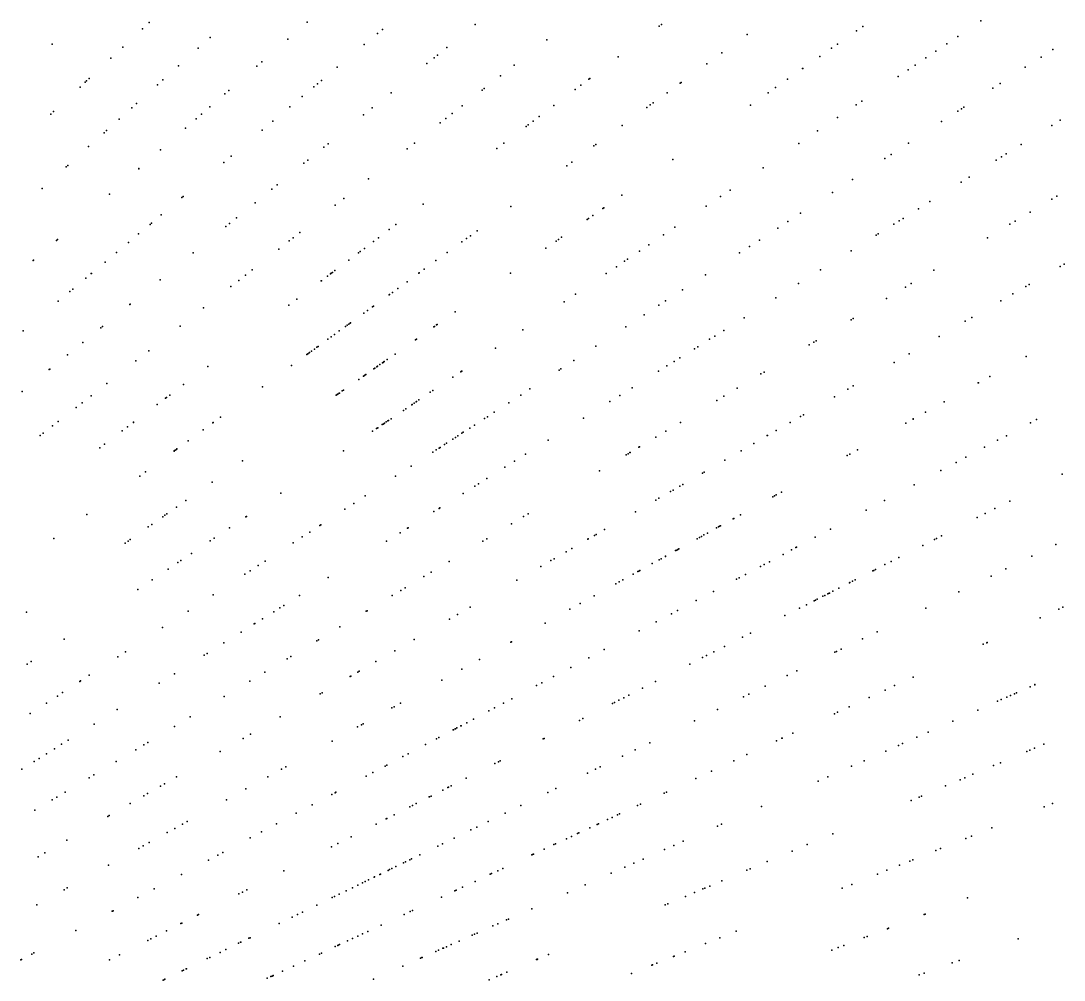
# Model space of a CAD drawing. Header units: metres. Extents: x -4327 to 4266, y -3886 to 3992.
# Drawn here: x 1045 to 1579, y 545 to 1036 of the extents above; entities that cross this region are included whole.
import ezdxf

# ---------------------------------------------------------------- set-up
doc = ezdxf.new("R2010")
doc.units = ezdxf.units.M

msp = doc.modelspace()

# ---------------------------------------------------------------- linework, layer by layer
for p in [(1107.05, 1032.34, 2477.71), (1110.54, 1035.6, 2437.45), (1191.45, 1035.71, 2503.57), (1229.93, 1032.03, 2450.34), (1277.45, 1034.46, 2444.17), (1371.74, 1033.68, 2506.45), (1372.84, 1034.51, 2490.94), (1476.01, 1033.51, 2470.13), (1536.48, 1036.37, 2494.65), (1141.63, 1027.92, 2462.93), (1181.47, 1027.03, 2485.61), (1227.47, 1029.97, 2495.62), (1314.15, 1026.73, 2459.4), (1416.74, 1029.33, 2482.19), (1472.85, 1031.3, 2467.68), (1524.67, 1028.41, 2489.64), (1060.83, 1024.43, 2524), (1096.91, 1022.89, 2482.33), (1096.96, 1022.93, 2507.08), (1135.51, 1022.42, 2470.69), (1220.62, 1024.22, 2463.92), (1220.62, 1024.22, 2493.64), (1262.88, 1022.66, 2483.01), (1460.04, 1022.33, 2471.61), (1463.05, 1024.44, 2459.7), (1513.48, 1020.86, 2451.72), (1519.16, 1024.69, 2494.85), (1573.41, 1021.79, 2479.78), (1090.9, 1017.29, 2456.61), (1256.47, 1017.47, 2435.45), (1258.23, 1018.89, 2479.76), (1350.77, 1017.88, 2491.38), (1350.77, 1017.88, 2491.38), (1403.84, 1019.95, 2502.8), (1454.12, 1018.19, 2467.26), (1508.29, 1017.36, 2499.79), (1567.35, 1017.85, 2489.92), (1125.48, 1013.39, 2469.9), (1165.53, 1013.18, 2466.98), (1168.15, 1015.46, 2469.53), (1206.78, 1012.61, 2480.25), (1252.75, 1014.46, 2480.77), (1297.41, 1013.65, 2442.38), (1396.11, 1014.33, 2494.82), (1445.23, 1011.96, 2432.54), (1445.34, 1012.04, 2438.31), (1499.28, 1011.27, 2465.01), (1502.88, 1013.7, 2451.25), (1559.26, 1012.59, 2494.02), (1077.73, 1005, 2484.62), (1078.41, 1005.63, 2498.6), (1079.77, 1006.9, 2461.71), (1117.52, 1006.22, 2479.65), (1198.77, 1005.89, 2454.9), (1290.48, 1008.23, 2478.61), (1335.66, 1006.49, 2472.19), (1336.21, 1006.9, 2458.73), (1437.5, 1006.55, 2439.06), (1494.2, 1007.85, 2467.94), (1075.04, 1002.49, 2487.68), (1114.7, 1003.68, 2446.24), (1151.25, 1000.77, 2481.66), (1194.89, 1002.63, 2482.66), (1196.61, 1004.07, 2465.28), (1234.39, 999.59, 2453.18), (1281.04, 1000.86, 2475.12), (1282.16, 1001.73, 2486.15), (1328.63, 1001.2, 2476.61), (1331.64, 1003.47, 2473.47), (1375.8, 999.58, 2502.03), (1382.46, 1004.42, 2436.19), (1382.94, 1004.76, 2474.17), (1427.53, 999.57, 2433.33), (1431.26, 1002.18, 2434.06), (1542.7, 1001.84, 2456.34), (1546.4, 1004.25, 2445.52), (1149.16, 998.95, 2453.11), (1188.9, 997.61, 2464.24), (1368.63, 994.37, 2489.01), (1475.53, 995.26, 2485.15), (1061.52, 989.88, 2477.95), (1101.51, 991.81, 2462.29), (1103.99, 994.03, 2443.62), (1141.51, 992.3, 2430.85), (1182.58, 992.3, 2475.02), (1224.75, 991.78, 2490.21), (1265.68, 988.85, 2457.11), (1270.74, 992.81, 2452.3), (1317.8, 993.04, 2447.77), (1365.39, 992.02, 2465.72), (1367.17, 993.3, 2460.27), (1418.46, 993.22, 2494.66), (1472.62, 993.3, 2454.72), (1524.77, 990.2, 2492.35), (1526.57, 991.37, 2450.1), (1527.84, 992.19, 2485.96), (1060.13, 988.59, 2474.72), (1095.03, 985.97, 2478.29), (1134.48, 986.19, 2487.89), (1137.32, 988.66, 2463.66), (1173.84, 984.97, 2508.21), (1220.34, 988.21, 2490.25), (1259.59, 984.1, 2489.52), (1262.4, 986.29, 2459.53), (1307.2, 985.04, 2453.97), (1310.25, 987.34, 2448.11), (1463.03, 986.83, 2435.93), (1516.41, 984.77, 2473.01), (1577.18, 985.53, 2497.64), (1087.32, 979.03, 2491.67), (1088.68, 980.25, 2501.04), (1129.04, 981.46, 2516.11), (1168.41, 980.41, 2463.27), (1303.52, 982.27, 2476.22), (1304.66, 983.13, 2469.58), (1352.78, 982.85, 2451.54), (1452.89, 979.99, 2438.59), (1572.88, 982.85, 2440.45), (1202.08, 973.42, 2461.91), (1246.39, 973.79, 2472.34), (1292.2, 973.74, 2454.72), (1339.21, 972.99, 2470.12), (1443.34, 973.54, 2444.99), (1499.54, 973.81, 2456.74), (1557.21, 973.05, 2491.45), (1079.46, 971.95, 2461.35), (1116.29, 970.38, 2466.21), (1199.98, 971.72, 2466.56), (1242.71, 970.91, 2506.99), (1288.58, 971.01, 2459.5), (1338.31, 972.34, 2468.46), (1490.54, 967.96, 2464.51), (1549.53, 968.26, 2496.23), (1068.77, 962.33, 2473.83), (1148.74, 963.91, 2488.03), (1152.45, 967.02, 2480.72), (1189.71, 963.41, 2475.37), (1191.68, 965.01, 2461.43), (1324.37, 962.21, 2460.12), (1326.92, 964.06, 2461.93), (1378.73, 965.4, 2450.38), (1487.28, 965.85, 2450.67), (1544.41, 965.05, 2499.4), (1547.05, 966.71, 2461.12), (1067.94, 961.58, 2462.62), (1105.08, 960.63, 2481.16), (1105.16, 960.7, 2472.09), (1425.01, 961.18, 2499.52), (1176.06, 952.35, 2477.07), (1222.9, 955.43, 2482.03), (1470.74, 955.11, 2443), (1526.39, 953.79, 2475.91), (1530.53, 956.38, 2457.17), (1055.72, 950.57, 2487.13), (1090.11, 947.62, 2469.03), (1127.81, 946.34, 2463.91), (1173.37, 950.18, 2456.32), (1352.54, 947.06, 2481.35), (1403.22, 946.49, 2502.01), (1408.02, 949.72, 2492.94), (1460.48, 948.45, 2494.24), (1575.4, 946.6, 2485.22), (1127.19, 945.83, 2480.97), (1164.74, 943.19, 2514.47), (1205.71, 942, 2462.04), (1210.12, 945.45, 2465.04), (1250.8, 942.55, 2495.79), (1295.69, 941.37, 2488.41), (1343.46, 940.7, 2476.4), (1395.83, 941.5, 2468.47), (1510.47, 943.85, 2464.2), (1572.95, 945.13, 2487.03), (1116.61, 936.95, 2488.52), (1155.15, 935.42, 2451.01), (1337.77, 936.72, 2474.7), (1342.9, 940.31, 2475.36), (1444.12, 937.83, 2486.48), (1504.52, 940.13, 2468.64), (1561.87, 938.46, 2492.18), (1110.9, 932.16, 2466.52), (1111.68, 932.81, 2489.97), (1149.8, 931.09, 2488.39), (1151.65, 932.59, 2498.6), (1236.86, 932.04, 2498.13), (1334.84, 934.67, 2469.28), (1335.54, 935.16, 2473.5), (1379.75, 930.65, 2474.67), (1432.46, 930.25, 2457.79), (1437.65, 933.62, 2492.72), (1491.92, 932.25, 2445.14), (1494.64, 933.95, 2475.13), (1496.7, 935.24, 2438.92), (1551.43, 932.19, 2464.22), (1554.11, 933.8, 2462.85), (1105.06, 927.26, 2497.01), (1184.28, 925.26, 2484.29), (1187.68, 927.92, 2440.04), (1227.94, 925.32, 2462.09), (1233.46, 929.48, -142.34), (1273.08, 924.95, 2465.63), (1275, 926.34, 2502.32), (1278.55, 928.92, 2497.18), (1321.77, 925.51, 2456.73), (1374, 926.78, 2476.01), (1482.82, 926.57, 2495.68), (1483.89, 927.24, 2448.85), (1539.88, 925.25, 2474.06), (1062.91, 923.97, 2471.95), (1063.46, 924.45, 2470.09), (1099.83, 922.87, 2475.83), (1176.9, 919.49, 2490.22), (1182.24, 923.67, 2492.27), (1220.69, 919.86, 2474.5), (1225.33, 923.35, -149), (1270.64, 923.17, 2499.8), (1313.74, 919.89, 2447.62), (1318.92, 923.52, 2460.21), (1320.11, 924.35, 2456.57), (1366.36, 921.62, 2479.75), (1417.99, 920.85, 2461.51), (1423.05, 924.14, 2508.22), (1093.8, 917.8, 2477.79), (1133.06, 917.53, 2467.44), (1217.66, 917.58, 2477.42), (1218.54, 918.23, 2464.12), (1263.17, 917.74, 2491.13), (1355.44, 914.26, 2483.37), (1361.71, 918.48, 2456.75), (1412.95, 917.58, 2467.14), (1470.01, 918.56, 2451.29), (1050.95, 913.58, 2481.77), (1051.13, 913.74, 2463.27), (1087.86, 912.83, 2483.1), (1163.3, 908.87, 2455.38), (1212.7, 913.83, 2440.41), (1251.4, 909.2, 2476.93), (1257.4, 913.56, 2473.77), (1349.81, 910.46, 2484.84), (1353.93, 913.24, 2454.29), (1454.42, 908.82, 2479.4), (1512.38, 908.73, 2446.67), (1577.16, 910.57, 2485.15), (1579.19, 911.75, 2502.64), (1078.03, 904.57, 2454.43), (1080.82, 906.91, 2451.48), (1080.88, 906.96, 2485.99), (1116.12, 903.82, 2485.97), (1156.31, 903.41, 2461.86), (1159.89, 906.2, 2460.31), (1198.65, 903.25, 2490.17), (1198.72, 903.3, 2453.85), (1201.77, 905.6, -173.53), (1203.43, 906.85, -166.28), (1203.78, 907.11, -171.32), (1204.37, 907.56, 2450.38), (1205.61, 908.49, 2483.14), (1248.68, 907.22, 2477.56), (1248.76, 907.28, 2465.71), (1295.64, 907.21, 2502.27), (1344.64, 906.97, 2454.83), (1395.48, 906.23, 2488.76), (1071.32, 898.94, 2511.65), (1152.37, 900.33, 2490.38), (1237.88, 899.37, 2456.13), (1242.58, 902.79, 2504.85), (1383.66, 898.56, 2473.52), (1443.17, 901.79, 2489.13), (1497.97, 900.07, 2497.25), (1500.87, 901.81, 2478.98), (1559.51, 900.38, 2454.53), (1561.25, 901.39, 2468.55), (1063.92, 892.74, 2465.76), (1069.9, 897.75, 2457.62), (1186.12, 893.8, 2461.1), (1233.42, 896.13, 2462.2), (1233.51, 896.2, 2444.47), (1235.04, 897.31, 2462.43), (1328.94, 896.38, 2449.33), (1374.98, 892.92, 2487.28), (1431.48, 894.49, 2495.18), (1488.15, 894.17, 2486.65), (1546.75, 893.01, 2462.49), (1552.94, 896.59, 2458.22), (1100.47, 891.14, 2485.42), (1100.71, 891.34, 2470.27), (1138.27, 889.32, 2475.36), (1182.03, 890.72, 2464.76), (1222.32, 888.07, 2470.06), (1224.88, 889.93, -109.61), (1225.38, 890.29, -107.99), (1267.25, 887.34, 2468.26), (1323.06, 892.41, 2453.06), (1371.64, 890.75, 2457.83), (1220.5, 886.75, 2484.6), (1364.09, 885.85, 2444.3), (1415.21, 884.32, 2466.81), (1470.03, 883.28, 2445), (1471.15, 883.96, 2475.47), (1528.54, 882.5, 2441.91), (1531.88, 884.43, 2436.03), (1045.97, 877.67, 2493.65), (1045.99, 877.69, 2477.66), (1085.7, 879.19, 2461.42), (1085.73, 879.21, 2480.36), (1086.55, 879.87, 2460.22), (1126.3, 879.96, 2502.32), (1207.87, 877.57, 2452.85), (1210.96, 879.82, -108.36), (1211.88, 880.48, -110.09), (1212.74, 881.1, -112.63), (1213.36, 881.55, -149.78), (1213.62, 881.75, -156.43), (1256.21, 879.61, -77.43), (1256.64, 879.91, -81.66), (1257.73, 880.67, -69.97), (1257.95, 880.82, -75.02), (1301.97, 878.19, 2499.59), (1354.7, 879.75, 2453.51), (1404.89, 877.87, 2471.99), (1076.44, 871.69, 2487.62), (1202, 873.3, -161.49), (1203.7, 874.54, -153.51), (1205.39, 875.77, -125.85), (1246.89, 873.08, 2443.4), (1247.36, 873.41, 2514.05), (1397.55, 873.28, 2450.4), (1400.19, 874.94, 2475.39), (1450.9, 871.79, 2461.41), (1452.1, 872.51, 2489.53), (1515.13, 874.76, 2476.94), (1110.3, 867.46, 2476.19), (1191.8, 865.89, -170.69), (1192.5, 866.4, -167.54), (1192.61, 866.48, -161.85), (1193.56, 867.17, -157.91), (1195.13, 868.31, -182.61), (1196.42, 869.25, -171.35), (1197.01, 869.68, -164.9), (1197.01, 869.68, -164.9), (1287.89, 868.69, 2484.57), (1339.32, 869.76, 2484.23), (1389.84, 868.47, 2457.09), (1391.49, 869.5, 2483.4), (1448.61, 870.41, 2492.3), (1499.81, 865.92, 2492.08), (1068.61, 865.34, 2456.89), (1103.71, 862.31, 2470.88), (1191.22, 865.47, -174.68), (1229.96, 861.23, -134.25), (1230.31, 861.47, -135.12), (1230.74, 861.77, -137.64), (1230.84, 861.84, -127.74), (1232.42, 862.95, -109.74), (1236.41, 865.74, -133.3), (1328.03, 862.43, 2496.09), (1379.35, 861.91, 2453), (1382.24, 863.72, 2481.6), (1492.11, 861.47, 2442.15), (1559.7, 864.56, 2481.43), (1059.31, 857.81, 2466.98), (1059.51, 857.97, 2509.31), (1140.47, 859.41, 2512.82), (1183.44, 859.82, 2497.37), (1221.37, 855.21, -130.86), (1225.53, 858.12, 2488.38), (1226.1, 858.53, 2492.62), (1227.17, 859.27, 2482.5), (1227.43, 859.46, 2486.1), (1228.7, 860.34, 2482.54), (1270.1, 856.69, 2468.19), (1270.48, 856.95, -107.58), (1270.59, 857.02, -109.27), (1320.5, 857.54, 2499.99), (1321.32, 858.08, 2459.69), (1371.39, 856.94, 2459.2), (1375.71, 859.64, 2502.45), (1423.84, 855.53, 2481.62), (1425.48, 856.51, 2481.54), (1088.82, 850.68, 2453.13), (1128.11, 850.09, 2473.02), (1217.89, 852.78, -168.16), (1220.24, 854.42, -140.57), (1220.75, 854.78, -136.53), (1220.97, 854.93, -139.01), (1221, 854.95, -143.94), (1266.08, 853.98, 2481.47), (1535.09, 850.91, 2456.38), (1535.33, 851.05, 2485.31), (1541.09, 854.24, 2483.11), (1045.37, 846.52, 2488.75), (1120.96, 844.7, 2479.26), (1168.47, 848.94, 2481.25), (1206.31, 844.67, 2464.55), (1206.71, 844.94, -200.89), (1206.95, 845.11, -196.84), (1206.99, 845.14, 2462.89), (1207.12, 845.24, -195.23), (1207.14, 845.25, -170.75), (1207.86, 845.75, -186.36), (1207.88, 845.77, 2461.65), (1209.38, 846.82, -191.5), (1209.97, 847.23, 2459.83), (1254.45, 846.13, 2470.72), (1255.81, 847.06, 2491.68), (1300.8, 844.75, 2471.65), (1305.55, 847.84, 2465.72), (1351.61, 844.58, 2497.24), (1357.86, 848.49, 2455.3), (1411.63, 848.19, 2489.6), (1468.46, 847.82, 2459.97), (1471.17, 849.38, 2511.12), (1076.18, 840.8, 2490.93), (1080.67, 844.31, 2485.23), (1114.58, 839.89, 2477.74), (1118.87, 843.13, 2465.22), (1119.29, 843.44, 2475.56), (1245, 839.76, 2455.13), (1245.26, 839.94, -139.26), (1246.16, 840.54, -111.29), (1247.22, 841.26, -135.34), (1247.41, 841.39, -132.88), (1248.64, 842.22, -114.82), (1294.68, 840.78, -147.37), (1346.49, 841.38, 2464), (1401.33, 842.01, 2451.06), (1404.86, 844.12, 2463.04), (1461.63, 843.87, 2488.99), (1517.71, 841.28, 2453.94), (1073, 838.32, 2490.01), (1240.74, 836.89, -127.24), (1241.98, 837.72, 2482.5), (1287.28, 835.97, 2494.03), (1445.66, 834.65, 2473.39), (1508.23, 836.02, 2501.76), (1061.02, 828.96, 2471.82), (1063.79, 831.12, 2459.07), (1102.44, 830.75, 2453.88), (1102.47, 830.77, 2488.79), (1143, 830.44, 2479.77), (1143.29, 830.65, 2477.26), (1147.07, 833.39, 2476.03), (1229.9, 829.58, -190.79), (1230.37, 829.89, -188.39), (1230.87, 830.23, -183.53), (1231.02, 830.34, -195.9), (1231.92, 830.94, 2486.87), (1232.72, 831.48, -169), (1233, 831.67, -168.22), (1234.42, 832.62, 2446.23), (1277.06, 829.33, 2483.33), (1282.22, 832.68, -160.27), (1283.7, 833.64, -152.86), (1332.99, 832.94, 2480.7), (1382.58, 830.74, 2449.96), (1438.76, 830.67, 2479.05), (1444.05, 833.72, 2476.46), (1498.04, 830.38, 2444.7), (1501.79, 832.46, 2485.27), (1501.85, 832.49, 2488.27), (1561.94, 830.5, 2439.02), (1565.02, 832.14, 2466.4), (1054.66, 823.99, 2463.4), (1056.2, 825.2, 2502.68), (1096.6, 826.35, 2456.55), (1099.29, 828.38, 2494.42), (1138.12, 826.89, 2484.92), (1224.85, 826.17, 2469.54), (1226.9, 827.55, -173.11), (1227.31, 827.83, 2453.18), (1227.6, 828.02, -172.39), (1267.42, 823.07, -148.43), (1268.62, 823.85, -130.26), (1270.69, 825.2, -179.75), (1271.38, 825.65, -156.41), (1274.68, 827.79, 2475.68), (1369.98, 823.17, 2498.24), (1375.12, 826.26, 2492.61), (1427.1, 823.94, 2453.16), (1427.17, 823.98, 2450.4), (1431.7, 826.59, 2481.49), (1549.59, 823.93, 2476.12), (1085.18, 817.74, 2468.77), (1087.62, 819.58, 2483.92), (1130.4, 821.28, 2455.55), (1259.49, 817.92, -179.82), (1261.82, 819.43, 2480.94), (1262.82, 820.09, -209.52), (1266.02, 822.16, -159.91), (1314.79, 821.57, -119.89), (1361.36, 817.99, 2500.5), (1361.64, 818.15, -112.39), (1420.14, 819.92, 2458.54), (1538.43, 818, 2435.7), (1545.11, 821.55, 2497.73), (1123.19, 816.04, 2455.43), (1123.26, 816.1, 2490.36), (1123.85, 816.53, 2491.67), (1124.4, 816.92, 2464.35), (1124.69, 817.13, 2461.85), (1210.05, 816.19, 2460.97), (1255.86, 815.56, 2448.09), (1257.46, 816.6, -202.8), (1258.99, 817.6, -184.74), (1303.3, 814.39, 2481.97), (1354.81, 814.05, 2488.48), (1355.89, 814.7, 2469.58), (1356.77, 815.23, -111.12), (1356.82, 815.26, -110.25), (1413.7, 816.2, 2458.99), (1468.01, 813.73, 2466.59), (1469.43, 814.52, 2466.09), (1473.27, 816.65, 2460.97), (1528.81, 812.88, 2451.42), (1158.2, 810.98, 2472.24), (1244.64, 808.28, 2456.22), (1292.71, 807.78, -167.36), (1297.65, 810.86, 2495.47), (1405.31, 811.36, -58), (1523.84, 810.24, 2503.82), (1105.6, 803.27, 2470.17), (1108.52, 805.39, 2479.89), (1236.73, 803.14, 2495.64), (1283.36, 801.93, 2477.07), (1341.21, 805.88, 2478.4), (1393.95, 804.8, -108.58), (1394.74, 805.25, 2496.32), (1515.95, 806.04, 2467.74), (1578.26, 804.16, 2493.36), (1142.68, 800.11, 2460.88), (1277.3, 798.15, 2486.68), (1279.22, 799.35, 2451.02), (1382.34, 798.1, 2504.02), (1383.81, 798.94, -71.95), (1502.36, 798.82, 2491.71), (1177.95, 794.54, 2493.89), (1221.18, 793.04, 2473.49), (1271.28, 794.38, 2456.76), (1371.52, 791.85, 2460.66), (1377.54, 795.33, -114.28), (1378.89, 796.1, -117.01), (1429.9, 792.61, -72.72), (1430.84, 793.13, -70.98), (1431.65, 793.58, -72.81), (1434.32, 795.05, 2496.85), (1124.41, 787.32, 2493.95), (1129.24, 790.7, 2494.99), (1210.66, 786.21, 2495.57), (1215.32, 789.24, 2492.63), (1258.97, 786.69, 2466.14), (1259.36, 786.93, 2445.71), (1259.37, 786.94, 2476.07), (1369.94, 790.93, -133.62), (1477.85, 785.79, 2471.28), (1487.23, 790.78, 2463.75), (1543.77, 786.59, 2496.1), (1551.36, 790.46, 2488.03), (1078.57, 783.63, 2499.13), (1117.38, 782.4, 2481.56), (1118.54, 783.21, 2497.03), (1119.53, 783.9, 2499.22), (1159.92, 782.38, 2496.7), (1160.26, 782.61, 2472.08), (1256.32, 785.04, 2500.91), (1302.27, 782.48, 2480.74), (1304.7, 783.94, 2479.3), (1359.64, 784.99, 2471.8), (1409.65, 781.38, -90.2), (1410, 781.57, 2480.98), (1413.4, 783.46, 2472.18), (1534.64, 781.94, 2501.67), (1538.81, 784.07, 2442.31), (1109.94, 777.19, 2484.25), (1111.79, 778.48, 2478.74), (1151.58, 776.75, 2488.29), (1197.89, 777.92, 2475.49), (1198.45, 778.28, 2467.31), (1242.76, 776.56, 2517.55), (1243.16, 776.81, 2456.34), (1296.09, 778.77, 2493.34), (1343.77, 775.83, -213.33), (1401.13, 776.66, -89.65), (1402.09, 777.19, -131.89), (1402.65, 777.5, -130.18), (1403.09, 777.74, -130.22), (1459.46, 776.01, 2484.06), (1061.68, 771.35, 2482.77), (1099.62, 769.96, 2464.35), (1100.74, 770.75, 2473.28), (1141.78, 770.14, 2470.27), (1143.7, 771.43, 2493.58), (1188.88, 772.07, 2456.87), (1192.7, 774.55, 2521.62), (1232.04, 769.86, 2508.41), (1238.99, 774.21, 2478.72), (1281.35, 769.91, 2452.89), (1283.39, 771.14, 2453.78), (1335.19, 770.87, -211.96), (1335.44, 771.02, 2484.33), (1338.57, 772.82, 2496.21), (1339.37, 773.29, -166.39), (1391.24, 771.18, -152.73), (1392.47, 771.86, -148.48), (1393.39, 772.37, 2463.5), (1394.67, 773.08, -166.28), (1396.48, 774.08, 2489.76), (1451.72, 771.89, -65.95), (1512.72, 770.77, 2463.06), (1513.85, 771.34, 2459.15), (1516.35, 772.62, 2486.35), (1098.1, 768.9, 2467.35), (1184.18, 769.01, 2459.52), (1324.06, 764.45, 2472.18), (1326.92, 766.1, 2486.6), (1380.16, 765.04, 2502.52), (1380.32, 765.12, 2472.8), (1380.72, 765.35, -155.05), (1381.23, 765.63, -135.13), (1381.29, 765.66, -134.27), (1381.88, 765.99, -135.19), (1439.48, 765.39, -126.97), (1441.76, 766.6, 2480.24), (1442.1, 766.78, -85.15), (1506.74, 767.72, 2499.73), (1575.01, 768.18, 2455.3), (1125.18, 758.95, 2491.58), (1126.74, 760, 2456.61), (1132.06, 763.59, 2484.18), (1169.83, 759.7, 2479.59), (1264.11, 759.56, 2449.86), (1316.22, 759.92, 2478.64), (1317.94, 760.91, 2457.74), (1371.73, 760.36, -154.9), (1372.72, 760.91, -170.59), (1374.92, 762.13, 2505.11), (1375.04, 762.2, 2505.32), (1428.22, 759.4, 2462.79), (1435.24, 763.13, 2460.25), (1490.57, 759.48, -67.1), (1494.49, 761.48, 2470.69), (1562.67, 762.16, 2493.14), (1120.27, 755.63, 2461.48), (1162.22, 754.76, 2472.93), (1166.23, 757.36, 2468.81), (1254.93, 754.04, 2512), (1311.08, 756.95, 2462.92), (1360.83, 754.32, -192.33), (1361.35, 754.61, -191.55), (1361.9, 754.92, 2481.39), (1368.21, 758.41, -193.38), (1423.65, 756.97, -140.62), (1425.6, 758, 2490.71), (1481.25, 754.74, -92.13), (1481.68, 754.95, -83.06), (1482.58, 755.41, -96.76), (1487.41, 757.87, 2476.38), (1549.37, 755.68, 2451.92), (1112, 750.05, 2462.38), (1159.41, 752.93, 2485.97), (1202.2, 751.22, 2460.02), (1251.15, 751.77, 2479.52), (1298.88, 749.91, 2448.98), (1351.26, 749.02, 2473.97), (1353.08, 750.02, -210.11), (1358.39, 752.97, -211.8), (1411.34, 750.42, 2474.65), (1412.64, 751.12, -130.75), (1415.99, 752.89, 2497.73), (1469.17, 748.58, 2475.04), (1469.41, 748.7, 2487.18), (1470.75, 749.39, -147.59), (1472.14, 750.09, -104.22), (1541.88, 752.03, 2488.79), (1104.69, 745.12, 2468.58), (1239.33, 744.66, 2465.3), (1241.52, 745.98, 2497.67), (1349.59, 748.09, 2476.92), (1399.52, 744.14, 2483.55), (1458.05, 742.91, -112.19), (1458.89, 743.34, -113.15), (1458.91, 743.35, -160.82), (1460.62, 744.22, 2443.27), (1463.73, 745.81, -154.11), (1525.24, 743.91, 2470.58), (1143.19, 742.4, 2460.68), (1187.5, 742.03, 2476.54), (1234.89, 742, 2490.59), (1331.27, 737.93, 2455.21), (1338.51, 741.95, 2453.6), (1390.74, 739.47, 2494.89), (1451.14, 739.39, 2476.74), (1451.76, 739.71, -168.11), (1452.71, 740.19, -135.03), (1455.6, 741.67, -119.16), (1456.55, 742.15, -118.34), (1047.66, 733.58, 2468.34), (1130.36, 734.06, 2490.43), (1174.25, 733.76, 2483.59), (1177.4, 735.72, 2468.04), (1179.37, 736.95, 2481.65), (1221.55, 733.98, 2473.02), (1222.06, 734.29, 2470.94), (1268.48, 732.36, 2500.6), (1274.93, 736.08, 2479.09), (1325.98, 735, 2442.49), (1378.08, 732.74, 2481.17), (1381.11, 734.35, 2501.74), (1443.6, 735.55, 2446.39), (1447.17, 737.37, -148.8), (1508.28, 735.64, 2463.19), (1576.43, 735.1, 2502.96), (1578.52, 736.07, 2500.44), (1164.23, 727.49, 2487.86), (1164.52, 727.67, 2475.67), (1168.46, 730.14, 2474.52), (1264.4, 730, 2470.89), (1313.29, 727.97, 2500.55), (1370.22, 728.56, -184.1), (1436.18, 731.77, 2486.51), (1566.84, 730.63, 2453.31), (1117.35, 725.62, 2474.65), (1157.63, 723.37, 2492.99), (1208.21, 725.96, 2461.49), (1361.53, 723.94, 2472.26), (1418.49, 722.76, 2500.46), (1483.42, 723.51, 2480.31), (1066.9, 719.63, 2487.02), (1148.71, 717.79, 2467.4), (1196.43, 718.89, 2493.97), (1197.17, 719.33, 2495.5), (1246.27, 719.54, 2466.07), (1295.69, 718.21, 2500.91), (1296.05, 718.41, 2486.13), (1414.47, 720.71, 2469.51), (1475.97, 719.88, 2482.51), (1537.76, 717.07, 2502.23), (1539.54, 717.9, 2467.28), (1539.72, 717.98, 2476.24), (1098.34, 713.27, 2477.68), (1138.68, 711.53, 2487.5), (1140.11, 712.42, 2471.23), (1236.29, 713.77, 2508.79), (1343.52, 714.36, 2445.5), (1395.96, 711.28, 2505.77), (1399.66, 713.16, 2482.19), (1405.18, 715.97, 2485.96), (1461.8, 712.97, 2455.77), (1462.59, 713.35, 2474.65), (1465, 714.53, 2490.54), (1047.94, 706.84, 2462.53), (1050.09, 708.29, 2487.59), (1094.35, 710.68, 2478.49), (1181.1, 709.68, 2497.05), (1183.01, 710.82, 2478.67), (1226.63, 708.2, 2479.75), (1279.69, 709.34, 2491.67), (1335.75, 710.23, 2488.48), (1387.38, 706.91, 2466.35), (1393.95, 710.25, -156.24), (1079.74, 701.19, 2442.18), (1123.5, 702.04, 2470.44), (1169.76, 702.86, 2460.37), (1213.36, 700.53, 2459.13), (1213.84, 700.81, 2485.26), (1217.34, 702.83, 2470.33), (1218.11, 703.27, 2484.48), (1270.55, 704.28, 2461.56), (1317.52, 700.54, 2463.58), (1326.39, 705.25, 2483.22), (1437.3, 701.02, 2455.13), (1442.25, 703.43, 2499.2), (1501.78, 700.29, 2472.61), (1074.93, 698.07, 2447.45), (1075.27, 698.29, 2481.06), (1115.6, 697.11, 2502), (1162.07, 698.24, 2472.74), (1260.37, 698.63, 2466.37), (1308.82, 695.91, 2493.11), (1308.87, 695.94, 2527.62), (1311.68, 697.43, 2461.74), (1369.82, 697.96, 2479.86), (1426.1, 695.56, 2504.14), (1492.36, 695.9, 2480.44), (1561.71, 695.32, -101.28), (1564.11, 696.39, -79.9), (1564.15, 696.41, -78.97), (1063.42, 690.59, 2463.59), (1066.08, 692.32, 2483.04), (1148.91, 690.33, 2496.15), (1198.02, 691.67, 2468.57), (1199.06, 692.27, 2454.99), (1353.63, 689.71, 2465.52), (1356.18, 691.01, 2519.13), (1363.13, 694.55, 2479.8), (1415, 690.14, 2514.87), (1417.74, 691.48, 2471.53), (1479.33, 689.82, 2450.07), (1487.56, 693.66, 2481.26), (1549.86, 690.04, 2481.49), (1551.73, 690.87, -111.8), (1553.77, 691.78, 2464.6), (1554.71, 692.2, -95.24), (1057.83, 686.96, 2490.57), (1234.82, 684.47, 2478.03), (1236, 685.12, 2477.26), (1239.22, 686.91, 2474.29), (1287.44, 684.55, 2501.85), (1291.92, 686.93, -112.35), (1296.17, 689.18, 2475.16), (1347.75, 686.71, 2469.87), (1348.88, 687.29, -154.53), (1351.11, 688.42, 2485.15), (1469.1, 685.05, 2488.64), (1545.02, 687.89, 2502.93), (1547, 688.77, -128.16), (1049.57, 681.6, 2447.9), (1094.03, 683.63, 2463.4), (1131.52, 679.89, 2477.8), (1177.58, 679.88, 2502.72), (1284.55, 683.01, -110.11), (1332.61, 679, 2472.31), (1401.62, 683.62, 2479.05), (1461.55, 681.53, 2508.63), (1463.08, 682.25, 2452.05), (1463.12, 682.26, 2455.02), (1534.91, 683.39, 2477.81), (1082.21, 676.24, 2482.74), (1123.48, 675.05, 2489.56), (1217.27, 674.74, 2458.38), (1219.3, 675.87, 2459.36), (1220.04, 676.28, 2457.73), (1267.16, 673.76, -67.76), (1267.33, 673.85, -127.55), (1268.03, 674.22, -121.31), (1270.04, 675.29, 2486.7), (1270.22, 675.39, -63.2), (1273.14, 676.94, -187.03), (1276.53, 678.74, 2493.13), (1330.85, 678.1, 2484.31), (1389.8, 677.85, 2488.16), (1522.22, 677.74, 2492.29), (1158.54, 668.88, 2475.11), (1162.32, 671.06, 2499.45), (1257.64, 668.7, -121.09), (1258.81, 669.32, -114.16), (1266.17, 673.23, -133.74), (1266.32, 673.31, -161.43), (1312.22, 668.61, -160.88), (1312.81, 668.91, 2487.36), (1434.6, 668.97, 2501.2), (1434.77, 669.04, 2495.46), (1440.27, 671.61, 2451.48), (1503.77, 669.52, 2444.73), (1509.6, 672.12, 2477.47), (1061.9, 663.55, 2475.86), (1065.63, 665.88, 2474.48), (1069.03, 668, 2465.7), (1103.55, 663.08, 2461.66), (1107.78, 665.62, 2467.83), (1109.82, 666.85, 2443.12), (1204.15, 667.47, 2517.65), (1251.99, 665.69, 2473.09), (1359.37, 663.01, 2448.55), (1366.87, 666.67, 2516.99), (1431.92, 667.71, 2472.57), (1494.36, 665.33, 2484.62), (1496.45, 666.26, 2467.53), (1561.64, 662.88, 2496.04), (1563.93, 663.85, 2496.76), (1568.87, 665.95, 2475.52), (1054.07, 658.66, 2460.93), (1057.87, 661.03, 2490.02), (1146.88, 662.15, 2479.22), (1240.42, 659.54, 2459.56), (1243.13, 660.99, -160.03), (1290.22, 657.4, 2503.36), (1352.88, 659.85, 2472.92), (1409.96, 657.47, 2473.13), (1416.64, 660.59, 2493.89), (1476.72, 657.48, 2481.73), (1487.81, 662.41, 2459.1), (1560, 662.18, 2496.34), (1045.28, 653.16, 2484.01), (1051.6, 657.11, 2461.83), (1093.51, 657.04, 2452.27), (1178.23, 653.1, 2485.96), (1180.43, 654.32, 2497.1), (1231.36, 654.72, -174.71), (1232.21, 655.18, -170.97), (1287.61, 656.07, 2488.88), (1289.38, 656.97, 2467.46), (1339.19, 653.17, 2496.69), (1341.54, 654.31, 2488.72), (1398.61, 652.18, 2477.13), (1470.3, 654.62, 2462.13), (1543.07, 654.99, 2469.25), (1546.52, 656.46, 2466.09), (1079.71, 648.75, 2483.86), (1082.13, 650.21, 2482.71), (1124.47, 649.21, 2492.59), (1171.24, 649.23, 2507.01), (1221.67, 649.57, 2491.32), (1225.03, 651.36, 2491.77), (1272.85, 648.55, 2472.76), (1334.94, 651.09, 2464.26), (1390.49, 648.39, 204.11), (1453.16, 646.99, 2495.37), (1458.12, 649.2, 2465.14), (1525.89, 647.7, 2479.41), (1528.38, 648.76, 2477.6), (1532.49, 650.5, 2475.5), (1067.51, 641.42, 2489.35), (1116.3, 644.5, 2494.38), (1118.37, 645.69, 2479.06), (1160.05, 643.03, 2473.31), (1260.9, 642.46, -179.64), (1263.54, 643.8, -163.53), (1263.76, 643.92, -163.56), (1265.19, 644.64, 2476.56), (1318.79, 643.22, 2477.04), (1375.51, 641.41, 183.41), (1518.38, 644.52, 2446.94), (1060.79, 637.39, 2456.92), (1063.08, 638.77, 2455.57), (1107.7, 639.53, 2458.7), (1109.66, 640.67, 2459.78), (1150.09, 637.5, 2477.97), (1204.05, 640.21, 2503.43), (1205.67, 641.07, 2468.2), (1206.08, 641.29, 2472.23), (1253.9, 638.89, 2485.79), (1254.11, 639, 2454.87), (1254.85, 639.38, 2468.79), (1314.77, 641.26, 2497.37), (1374.21, 640.8, 2475.84), (1500.81, 637.05, 2453.1), (1504.97, 638.82, 2457), (1506.08, 639.29, 2455.9), (1051.96, 632.08, 2466.55), (1100.68, 635.48, 2469.37), (1194.04, 634.88, 2531.7), (1244.04, 633.87, -191.18), (1245.34, 634.53, -148.06), (1247.31, 635.54, 2488.53), (1300.83, 634.46, 2505.23), (1360.6, 634.46, 2484.68), (1362.12, 635.17, 2481.33), (1424.19, 634.09, 2466.35), (1568.89, 633.87, 2507.17), (1573.18, 635.6, 2502.23), (1089.3, 628.91, 2457), (1090.04, 629.34, 2442.23), (1130, 626.37, 2483.54), (1185.83, 630.52, 2481.64), (1231.92, 627.69, 2467.26), (1232.23, 627.85, 2496.54), (1235.89, 629.72, 2523.4), (1284.05, 626.27, -72.92), (1292.85, 630.57, 2474.26), (1345.3, 627.32, 2496.55), (1347.58, 628.38, 164.89), (1350.45, 629.73, 180.89), (1351.47, 630.2, 2449.86), (1119.73, 620.68, 2474.14), (1123.57, 622.8, 2485.94), (1127.45, 624.96, 2445.27), (1168.08, 621.08, 2492.98), (1175.66, 625.11, 2502.57), (1226.69, 625.03, 2469.4), (1275.25, 621.98, 2477.76), (1278.28, 623.46, -125.6), (1329.88, 620.13, 119.91), (1330.55, 620.45, 2503.25), (1336.21, 623.09, 2458.28), (1339.97, 624.84, 2456.08), (1340.66, 625.16, 121.7), (1401.58, 624.02, 2514.38), (1403.63, 624.94, 2478.37), (1460.77, 620.06, 2507.54), (1542.23, 623.1, 2476.2), (1068.3, 616.78, 2486.03), (1110.52, 615.57, 2457.07), (1162.23, 617.97, 2477.25), (1207.09, 615.04, 2483.81), (1213.89, 618.51, 2478.49), (1260.71, 614.89, 2461.96), (1266.63, 617.78, 2482.95), (1318.59, 614.87, 133.29), (1324.2, 617.49, 2469.66), (1326.84, 618.71, 177.73), (1384.05, 616.22, 2485.97), (1528.83, 617.69, 2489.74), (1531.68, 618.84, 2482.6), (1057.02, 610.27, 2493.84), (1105.13, 612.58, 2458.28), (1107.3, 613.79, 2459.81), (1148.22, 610.52, 2457.08), (1203.81, 613.37, 2512.81), (1258.33, 613.73, -52.33), (1306.76, 609.35, 136.06), (1307.27, 609.59, 145.64), (1312.82, 612.18, 107.25), (1317.82, 614.51, 2513.75), (1374.48, 611.96, 2487.07), (1379.22, 614.07, 2453.15), (1439.86, 611.19, 2501.74), (1447.61, 614.47, 2500), (1513.38, 611.45, 2467.5), (1515.85, 612.44, 2454.03), (1053.64, 608.32, 2465.4), (1089.66, 604.01, 2514.25), (1140.83, 606.59, 2470.52), (1145.6, 609.13, 2461.2), (1240.71, 605.13, -102.96), (1241.78, 605.66, 2497.3), (1241.82, 605.68, -163.15), (1244.05, 606.76, -127.56), (1244.93, 607.19, -107.11), (1249.05, 609.2, -47.39), (1249.07, 609.21, 2467.29), (1306.48, 609.22, 2476.5), (1358.72, 604.94, 2501.49), (1363.56, 607.1, 2488.72), (1427.12, 605.78, 2485.63), (1494.88, 603.97, 2493.1), (1500.16, 606.1, 2463.42), (1501.68, 606.72, 2489.53), (1127.06, 599.27, 2450.46), (1179.49, 600.98, 2481.49), (1228.61, 599.23, -153.1), (1228.96, 599.4, -186.47), (1232.82, 601.29, -142.27), (1233.61, 601.67, -138.58), (1234.75, 602.23, 2502.46), (1236.83, 603.24, -42.42), (1285.17, 599.28, 133.03), (1285.9, 599.62, 2474.6), (1289.08, 601.11, 2487), (1291.66, 602.31, 117.25), (1347.18, 599.8, 2474.1), (1354.22, 602.94, 2453.44), (1416.66, 601.34, 2479.44), (1418.39, 602.07, 2479.45), (1483.65, 599.43, 2498.21), (1488.33, 601.33, 2482.18), (1217.31, 593.72, 2483.15), (1219.67, 594.87, 86.34), (1221.11, 595.57, 2497.37), (1222.86, 596.43, -178.74), (1225.73, 597.83, -171.6), (1225.91, 597.92, 2481.34), (1277.44, 595.68, 2480.22), (1333.85, 593.87, 2467.94), (1403.8, 595.88, 2481.02), (1470.36, 594.06, 2490.76), (1066.9, 591.39, 2485.55), (1068.53, 592.29, 2499.67), (1112.98, 591.78, 2492.37), (1156.45, 589.24, 2449.08), (1158.24, 590.15, 2495.47), (1160.54, 591.32, 2490.46), (1205.48, 587.95, -132.47), (1207.84, 589.1, 2492.85), (1211.33, 590.8, 97.57), (1214.61, 592.4, 111.92), (1267.11, 590.86, 125.78), (1267.76, 591.17, 108.17), (1271.01, 592.68, 2458.37), (1324.76, 589.82, 2497.53), (1385.21, 587.98, 2472.28), (1389.85, 589.95, 2453.37), (1394.14, 591.78, 2451.96), (1395.12, 592.19, 2483.87), (1397.61, 593.25, 2482.21), (1465.51, 592.11, 2461.75), (1052.89, 583.63, 2473.34), (1104.71, 587.38, 2473.86), (1196.4, 583.52, 2498.54), (1204.22, 587.34, 76.45), (1260.24, 587.66, 2490.91), (1374.8, 583.57, 2462.77), (1376.19, 584.16, 2459.21), (1529.68, 587.19, 2485.82), (1091.51, 580.37, 2457.6), (1091.6, 580.41, 2454.47), (1092.07, 580.66, 2499.47), (1135.24, 578.43, 2488.83), (1135.76, 578.7, 2460.12), (1183.8, 577.38, 2491.83), (1186.44, 578.67, 56.55), (1188.99, 579.91, 31.39), (1241.02, 578.7, 2484.66), (1244.19, 580.17, 2475.02), (1245.44, 580.76, 2499.96), (1306.46, 581.67, 2481.68), (1507.49, 578.67, 2464.35), (1508.08, 578.9, 2506.87), (1126.69, 574.08, 2453.56), (1127.16, 574.32, 2481.11), (1177.04, 574.08, 87.63), (1177.07, 574.09, 70.42), (1229.39, 573.28, 2506.48), (1286.6, 572.83, -117.41), (1289.13, 573.96, 2461.16), (1293.48, 575.9, -128.93), (1294.52, 576.36, -127.48), (1072.94, 570.49, 2465.83), (1113.99, 567.6, 2472.07), (1119.29, 570.31, 2470.45), (1161.6, 566.55, 2461.32), (1162.14, 566.81, 2482.17), (1217.41, 567.69, 100.19), (1219.73, 568.77, 118.11), (1222.53, 570.07, 2469.91), (1276.01, 568.12, 2511.75), (1277.08, 568.59, 2475.57), (1278.43, 569.19, -145.93), (1402.85, 566.79, 2485.73), (1411.15, 570.14, 2479.09), (1476.77, 566.88, 2469.58), (1478.34, 567.48, 2493.12), (1488.65, 571.44, 2504.46), (1489.21, 571.65, 2496.37), (1109.77, 565.45, 2503.26), (1111.28, 566.22, 2482.84), (1156.29, 563.96, -25.61), (1157.32, 564.46, 17.21), (1157.49, 564.54, 48.84), (1205.71, 562.23, 98.5), (1207.16, 562.91, 2480.51), (1207.27, 562.96, 88.4), (1207.32, 562.98, 65.81), (1207.98, 563.29, 70.95), (1212.12, 565.22, 2507.07), (1214.58, 566.37, 2457.04), (1260.95, 561.41, -155.36), (1261.19, 561.52, -131.03), (1262.76, 562.22, 2492.07), (1265.11, 563.26, -145.93), (1269.21, 565.09, -131.1), (1395.54, 563.83, 2491.1), (1463.44, 561.76, 2470.97), (1466.38, 562.89, 2487.91), (1555.58, 566.19, 2505.51), (1050.32, 558.47, 2478.29), (1051.35, 559.01, 2466.91), (1095.29, 558.08, 2467.22), (1140.17, 556.1, 22.49), (1141.52, 556.76, 2457.74), (1146.78, 559.32, 38.63), (1149.66, 560.73, 2495.25), (1197.64, 558.47, 2493.48), (1198.71, 558.97, 47.99), (1249.52, 556.32, 2478.66), (1250.13, 556.6, 2505.67), (1250.27, 556.65, 2483.35), (1257.28, 559.78, 2459.07), (1258.76, 560.44, -149.76), (1315.09, 558.22, -94.03), (1379, 557.15, 2461.57), (1379.44, 557.33, 2499.18), (1385.09, 559.61, 2457.29), (1460.15, 560.5, 2477.34), (1044.73, 555.49, 2482.43), (1045.08, 555.68, 2455.63), (1090.06, 555.41, 2475.71), (1129.46, 550.87, 2464.63), (1129.56, 550.92, -97.18), (1184.39, 552.29, 91.02), (1190.24, 555.02, 62), (1240.35, 552.24, 2505.52), (1308.91, 555.6, -100.6), (1309.24, 555.74, -99.07), (1309.27, 555.75, 2487), (1309.37, 555.79, -100.64), (1367.93, 552.68, 2506.24), (1368.39, 552.87, 2525.94), (1370.51, 553.72, 2467.66), (1521.8, 553.89, 2507.2), (1525.38, 555.19, 2465.62), (1118.29, 545.43, 2497.21), (1118.54, 545.55, 2487.57), (1127.44, 549.89, 29.77), (1128.03, 550.17, 42.11), (1170.96, 546.03, 2486.91), (1172.76, 546.87, 2494.05), (1172.84, 546.9, 2461.28), (1173.43, 547.18, 67.5), (1173.83, 547.36, 81.7), (1174.01, 547.45, 59.74), (1178.78, 549.68, 47.2), (1225.44, 545.6, 2475.41), (1284.62, 545.29, 2493.54), (1288.5, 546.94, 2478.83), (1290.63, 547.84, 2467.18), (1290.99, 547.99, 2474.15), (1293.71, 549.15, -116.4), (1357.54, 548.48, 2474.82), (1504.84, 547.72, 2491.17), (1507.51, 548.69, 2492.61), (1507.51, 548.69, 2492.61), (1117.6, 545.09, -75.71)]:
    msp.add_point(p)

doc.saveas('drawing.dxf')
